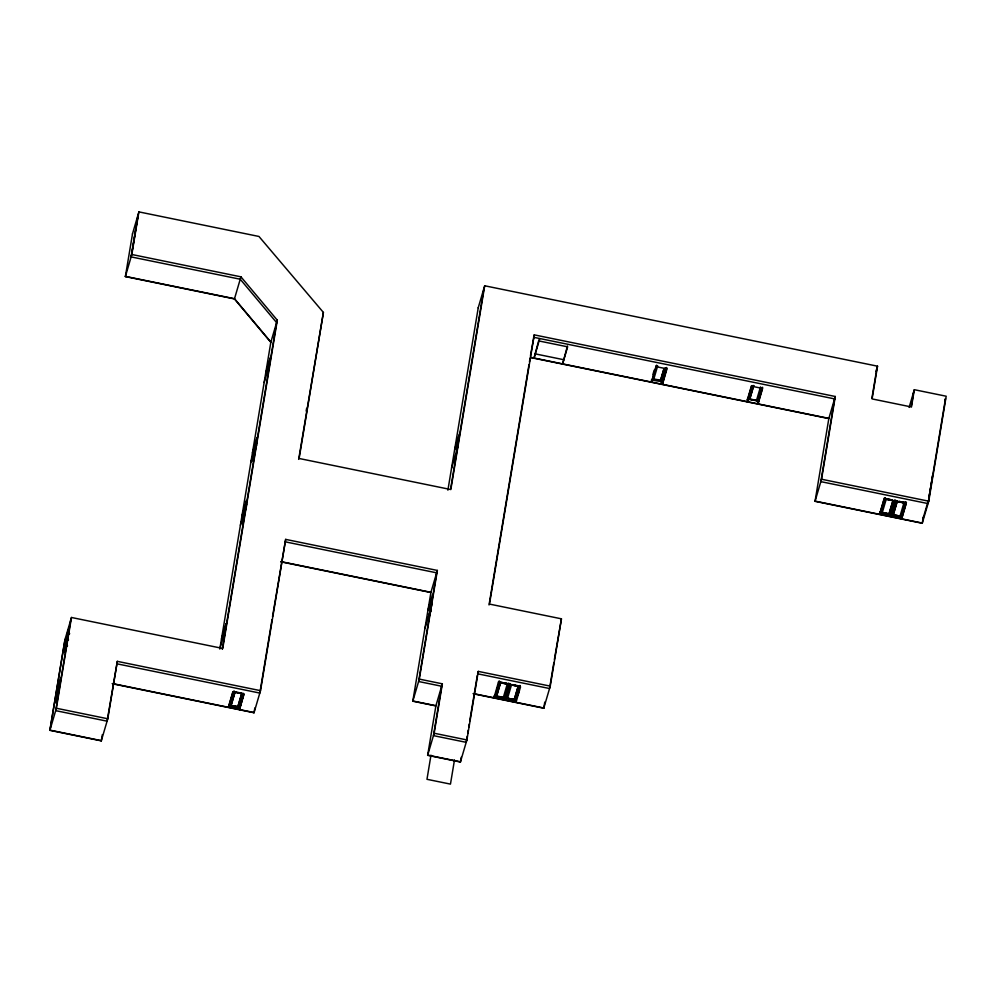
<?xml version="1.0" encoding="UTF-8"?>
<svg xmlns="http://www.w3.org/2000/svg" width="996" height="996" viewBox="0 0 996 996"><rect width="100%" height="100%" fill="white"/><g stroke="black" fill="none" stroke-linecap="round" stroke-linejoin="round"><path stroke-width="1.49" d="M505.682 690.39L505.881 691.485L505.744 690.427M891.383 506.927L891.582 508.022L891.893 506.989M508.869 691.037L509.068 692.133L509.379 691.112M894.782 508.67L894.657 507.624M893.985 508.408L893.898 508.122M662.838 374.123L662.963 374.06M751.208 392.013L751.158 392.549M894.645 508.371L894.582 508.334M239.775 707.994L229.665 705.99L234.122 691.149M239.289 705.94L239.389 705.293M242.688 694.573L238.729 707.397M495.908 694.473L496.045 693.826M499.158 683.43L499.295 682.783M510.699 684.028L506.167 699.13L504.163 698.719L504.437 697.835M661.381 381.493C640.689 379.115 661.468 377.858 661.356 382.091L665.664 367.835M656.277 366.74L656.414 366.105M880.912 513.264L881.099 512.579L888.631 514.073M881.609 511.01L881.746 510.363M884.859 499.967L884.971 499.606M891.98 515.032L889.876 515.256L890.125 514.471M241.978 522.813L243.036 516.75M252.237 461.136L253.432 453.516L254.453 453.08M430.048 610.897L429.326 615.491L431.778 605.02M419.304 679.11L442.361 683.829L435.862 705.915L412.805 701.196L419.304 679.11L437.369 570.434L285.665 539.384L260.516 690.664L117.329 661.356L107.792 718.776L101.281 740.862L49.887 730.342L64.977 639.569L71.475 617.483L222.743 648.446L277.311 320.214L240.945 276.838L131.821 254.49L125.372 276.589L234.446 298.925L270.812 342.3L277.311 320.214M49.949 730.143L65.039 639.37M125.372 276.589L132.518 233.786M70.778 619.885L55.676 710.646L107.082 721.179L117.329 661.356M131.123 256.893L138.207 214.289L131.161 256.906L240.235 279.229L276.602 322.617L222.295 649.317M49.887 730.342L56.386 708.256L71.475 617.483M131.821 254.49L138.905 211.887L258.96 236.463L323.401 312.433L299.124 458.484L450.827 489.546L484.703 285.777L877.538 366.192L872.098 398.923L911.452 406.978L914.328 389.697L946.2 396.221L928.745 501.187L922.246 523.274L815.039 501.324L828.859 418.382L530.295 357.265M101.281 740.862L102.351 734.612M219.805 649.068L270.862 342.101L234.508 298.713L125.434 276.39M253.557 453.765L253.756 452.931M223.465 639.893L223.627 639.27M255.648 446.743L257.005 437.393L252.461 452.819M233.998 691.224L229.478 706.027L228.731 705.878L238.704 707.783L243.024 693.116M229.752 705.99L229.852 705.355M231.956 698.433L231.744 699.317L231.944 698.545M239.252 706.226L239.376 705.678M112.361 683.754L254.017 712.75L254.839 707.957M306.17 411.062L306.619 408.422M272.008 619.711L259.819 693.067L116.632 663.747M272.518 616.661L285.665 539.384M298.663 459.368L323.401 312.433M412.805 701.196L430.932 592.321L280.748 561.57M447.889 490.181L478.254 307.664M431.617 603.066L429.45 610.71L430.471 610.922M430.334 611.108L429.562 610.087M450.628 488.874L483.994 288.168M815.039 501.324L821.538 479.238L835.295 396.495L534.242 334.868L489.484 604.086L561.445 618.827L550.253 686.132L478.292 671.391L466.9 739.941L460.401 762.027L427.645 755.317L435.924 705.716L412.867 700.997M427.645 755.317L434.156 733.23L442.361 683.829M430.982 755.142L426.973 779.308L450.466 784.113L454.487 759.96M460.401 762.027L461.223 757.246M467.211 736.243L466.19 742.331L433.447 735.633L441.651 686.232L418.606 681.513L436.671 572.837L284.968 541.774M467.709 733.193L468.22 730.155M468.73 727.105L469.228 724.055M469.739 721.004L477.333 675.313M489.036 604.958L528.963 364.797M529.474 361.735L529.972 358.685M530.482 355.622L534.242 334.868M499.631 682.135L495.161 696.876L494.128 696.802L494.888 696.963L494.277 695.955M495.161 696.876L495.261 696.241M510.313 684.227L505.893 699.217L504.15 698.184M505.171 698.931L509.715 683.505M505.893 699.217L505.296 698.208M506.279 698.495L506.105 699.167L510.487 684.24M515.293 700.35L516.189 701.184L515.405 701.159L516.302 700.462M516.401 699.852L515.99 702.317L520.535 686.891L498.51 682.385M519.402 686.182L515.231 700.835M519.937 685.46L519.825 686.169L513.052 684.65M473.299 693.789L543.754 708.218L544.775 702.093M553.876 662.514L549.543 688.522L477.594 673.794L478.292 671.391M554.386 659.464L561.445 618.827M651.26 380.123L652.28 380.186L656.601 365.295M651.832 379.588L651.421 382.053L656.152 365.881M652.007 380.273L652.156 379.414M652.218 380.223L652.392 379.563M652.392 379.688L656.75 365.445M665.141 368.346L661.344 381.891M663.398 374.683L663.622 373.961M665.328 367.96L661.294 382.041L662.303 382.24M748.494 399.234L748.32 399.894L752.466 385.801M748.432 399.72L748.556 399.06M750.66 391.789L750.498 392.611M762.625 387.307L758.379 402.048L757.508 401.077M871.886 398.35L876.841 368.595M880.078 511.869L879.68 514.347L884.211 498.921L906.248 503.428L901.641 519.053M884.386 497.913L879.842 513.338L880.589 513.5L879.978 512.492M879.866 513.214L880.974 512.778M885.183 498.523L892.64 500.166M889.914 515.106L891.607 515.754L896.039 500.627L892.043 515.542L896.412 500.565M891.968 507.91L892.192 507.188M890.872 515.467L895.416 500.042M911.228 406.493L913.631 392.088M905.115 502.719L900.932 517.372M900.994 516.887L900.944 517.571L905.675 501.86M906.435 502.295L901.866 517.858L901.119 517.696L902.015 516.999M901.866 517.858L900.894 517.509L905.289 501.984M922.246 523.274L923.317 516.986M928.857 496.78L929.355 493.792M929.853 490.804L930.351 487.828M930.849 484.84L931.347 481.852M931.845 478.877L932.331 475.889M506.217 698.296L515.193 700.474L506.342 698.321M509.105 691.386L508.906 691.797M515.766 698.532L515.804 698.233M748.432 399.035L755.976 400.529M747.486 399.072L757.483 400.853M757.981 399.272L758.13 398.624M891.93 514.832L900.907 517.011L892.055 514.857M901.467 515.069L901.617 514.434M904.717 504.026L904.878 503.304M506.304 691.261L506.491 690.651M232.852 698.545L232.068 699.453L232.865 698.52M132.456 233.985L138.905 211.887M234.446 298.925L240.945 276.838M265.683 373.251L270.227 357.825L268.683 367.088L264.152 382.514M250.917 462.082L256.482 443.083M253.47 453.927L256.644 443.12M253.905 453.79L256.52 444.863M253.893 454.014L256.52 445.038M241.953 516.028L246.498 500.59L245.178 509.653M240.41 525.29L246.386 504.885M242.962 517.136L246.697 504.499M245.19 510.263L245.302 509.217M243.821 515.741L246.448 506.603M221.51 638.984L226.055 623.558L224.511 632.821L219.967 648.247M228.731 705.878L232.877 691.71M228.495 707.309L233.039 691.884L244.045 694.137L239.513 709.563L243.422 694.635M232.815 694.361L233.637 691.548M234.994 692.183L231.047 705.604L237.807 706.936L241.767 693.527L234.994 692.183L231.097 705.566L237.77 706.874L241.717 693.527M243.024 694.212L238.99 707.969L239.75 708.131L243.896 693.963M254.017 712.75L260.516 690.664M478.192 307.864L484.703 285.777M454.674 449.545L459.206 434.119L456.131 452.645L451.586 468.07M456.89 449.856L457.724 447.055M437.369 570.434L430.87 592.52L280.685 561.781M429.537 610.897L431.965 602.555M429.575 610.959L431.754 603.601M424.931 628.439L429.475 613.013L432.55 594.488L428.006 609.913L430.944 610.511M430.932 609.179L428.118 618.715L428.977 618.89M428.019 619.338L430.957 609.515M428.492 618.715L430.67 611.233M538.848 340.122L534.055 358.025L539.782 338.54M567.434 345.973L562.628 363.876L567.645 346.832L539.073 340.981M493.966 697.81L498.697 681.239M494.888 696.963L499.419 681.202M495.087 696.914L499.631 681.401M500.54 682.571L496.593 695.992L503.366 697.337L507.313 683.916L501.897 682.845M496.718 695.955L500.627 682.658L507.188 683.953M508.62 683.231L504.213 698.57M504.225 698.781L508.595 683.517M504.399 698.906L508.832 683.779L499.469 681.986M511.508 684.775L507.562 698.196L514.31 699.615L518.256 686.207L511.508 684.775L518.181 686.207M514.222 699.541L518.144 686.244M515.243 701.035L519.613 685.771M515.405 701.159L519.85 686.045M517.932 694.984L518.779 692.046M543.754 708.218L550.253 686.132M652.915 374.508L654.173 370.163M657.671 365.893L653.725 379.302L660.485 380.646L663.996 368.719M660.46 380.596L663.958 368.719M665.552 368.458L661.518 382.227L662.415 381.518L661.269 381.505M662.278 382.377L666.548 367.499M666.772 367.985L662.44 384.319L666.984 368.881L655.966 366.628M747.361 399.794L751.507 385.639M747.062 401.637L751.594 386.211L762.612 388.465L758.068 403.89L758.516 401.189L757.769 401.039L757.62 401.898L761.654 388.141M752.254 385.552L748.108 399.944L747.51 398.935M748.556 399.745L752.49 386.224M760.471 386.934L756.524 400.355L749.776 398.923L753.723 385.514M749.851 398.886L753.773 385.539M757.396 401.712L761.33 387.867M757.458 401.762L761.766 387.506M758.691 400.18L759.512 397.379M760.745 393.171L762.401 387.569M835.295 396.495L828.797 418.581L530.781 357.576M876.019 371.384L877.538 366.192M909.124 407.401L914.328 389.697M880.589 513.5L885.021 498.374L891.271 499.768M880.788 513.45L885.295 498.212M881.037 513.289L885.394 498.311M891.669 500.191L886.253 499.108L882.307 512.529L889.067 513.874L893.014 500.453L889.017 513.799L882.344 512.492M894.097 500.465L889.876 515.256L894.321 500.39M890.1 515.442L894.533 500.316M894.582 507.549L894.782 508.657M897.209 501.312L893.263 514.733L900.011 516.152L903.97 502.743L897.272 501.349L893.337 514.683L899.986 516.102M901.119 517.696L905.551 502.582M944.681 401.4L945.49 398.612L928.048 503.59L820.841 481.641L834.598 398.898L533.532 337.258M923.105 518.306L928.123 501.249M886.303 499.145L891.619 500.204M881.037 512.94L889.963 514.708M503.304 682.758L506.018 683.293M502.93 697.536L495.386 696.042L495.199 696.727M504.25 698.171L494.253 696.08M235.056 691.822L241.816 693.166M235.156 705.977L237.87 706.575M534.889 353.804L563.823 359.73M757.371 401.176L758.491 401.326M747.386 399.657L748.382 399.869M821.538 479.238L928.745 501.187M879.954 512.629L881.087 512.928M900.87 516.986L901.99 517.136M815.102 501.125L922.308 523.074M243.248 516.14L243.808 517.123M242.987 516.737L243.833 516.912M428.255 618.578L429.064 618.69M499.469 682.036L508.396 683.928M512.006 684.601L515.044 685.223M505.271 698.345L506.217 698.98M515.156 700.449L516.277 700.599M473.324 693.577L543.816 708.007M68.799 633.444L69.533 633.593M68.824 633.655L69.558 633.805M67.815 639.681L68.55 639.83M66.819 645.707L67.554 645.856M434.156 733.23L466.9 739.941M112.399 683.542L254.08 712.551M427.707 755.117L460.463 761.816M56.386 708.256L107.792 718.776M49.8 730.105L101.343 740.663M897.296 501.399L903.845 502.781M512.915 684.7L515.617 685.273M507.599 698.159L514.285 699.566M662.813 373.674L663.012 374.782L662.813 373.674M751.096 391.739L751.295 392.86L751.096 391.739M59.05 683.928L55.888 702.915L60.806 677.927L59.05 683.928M67.479 633.17L64.329 652.168L69.247 627.169L67.479 633.17M905.327 502.644L899.226 501.449L905.327 502.644"/></g></svg>
